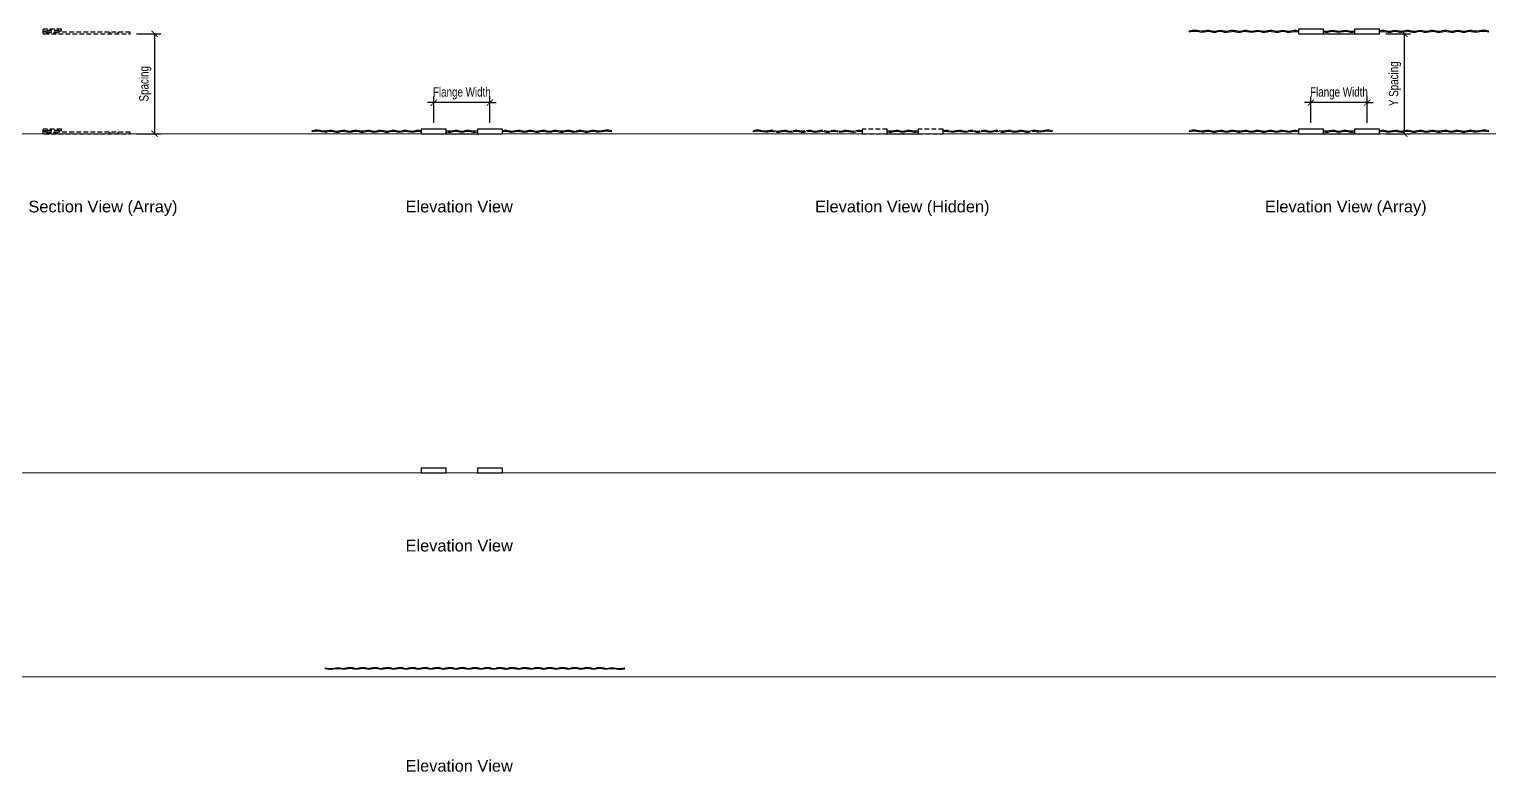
# Model space of a CAD drawing. Header units: inches. Extents: x 6 to 265, y 70 to 134.
# Drawn here: x 147.8 to 264.6, y 70.4 to 129.9 of the extents above; entities that cross this region are included whole.
import ezdxf
from ezdxf.enums import TextEntityAlignment as Align

# ---------------------------------------------------------------- set-up
doc = ezdxf.new("R2010")
doc.units = ezdxf.units.IN
doc.header["$LTSCALE"] = 48
doc.header["$MEASUREMENT"] = 0
doc.header["$PDSIZE"] = 0.5
doc.linetypes.add('HIDDEN2', pattern=[0.1875, 0.125, -0.0625])
doc.layers.add('A-Anno-Dims', color=211, linetype='Continuous', lineweight=25)
doc.layers.add('G-Anno-Ttlb', color=213, linetype='Continuous', lineweight=50)
doc.layers.add('FINE', color=70, linetype='Continuous')
doc.layers.add('G-Anno-Nplt', color=140, linetype='Continuous', lineweight=18, plot=False)
doc.styles.add('Arch-Dim', font='arial.ttf', dxfattribs={"width": 0.75})
doc.styles.add('RomanS', font='romans.shx')
doc.dimstyles.new('Aec-Arch-I-96', dxfattribs={"dimscale": 96, "dimtxt": 0.09375, "dimasz": 0.0625, "dimexe": 0.0625, "dimexo": 0.0625, "dimgap": 0.03125, "dimtad": 1, "dimdec": 4, "dimzin": 3, "dimdsep": 46, "dimlunit": 4, "dimtxsty": 'Arch-Dim', "dimblk": 'ARCHTICK', "dimcen": 0.09375, "dimazin": 2, "dimtfac": 0.75, "dimtdec": 4, "dimtix": 1, "dimtmove": 2, "dimatfit": 2, "dimfxl": 1, "dimtolj": 1, "dimtzin": 0, "dimarcsym": 0})

# ---------------------------------------------------------------- blocks, each defined once
blk = doc.blocks.new('Anno_Title_T2')
at = {"color": 0, "linetype": 'ByBlock', "lineweight": -2, "style": 'RomanS'}
blk.add_attdef('TITLE', (0, 0.5), '', height=1.25, dxfattribs=at)
blk.add_attdef('SCALE', text='', height=0.75, dxfattribs=at).set_placement((0, -0.5), align=Align.TOP_LEFT)
blk = doc.blocks.new('_ArchTick')
at = {"color": 0, "linetype": 'ByBlock', "const_width": 0.15}
blk.add_lwpolyline([(-0.5, -0.5), (0.5, 0.5)], dxfattribs=at)
blk = doc.blocks.new('*D11')
at = {"layer": 'A-Anno-Dims', "color": 8, "lineweight": -2, "transparency": 16777216}
for p, q in [((156.34, 129.55), (158.29, 129.55)), ((157.79, 129.55), (157.79, 121.55)), ((156.34, 121.55), (158.29, 121.55))]:
    blk.add_line(p, q, dxfattribs=at)
at = {"layer": 'DEFPOINTS', "color": 0, "transparency": 16777216}
for p in [(155.84, 129.55), (155.84, 121.55), (157.79, 121.55)]:
    blk.add_point(p, dxfattribs=at)
at = {"layer": 'A-Anno-Dims', "color": 8, "lineweight": -2, "transparency": 16777216, "xscale": 0.5, "yscale": 0.5, "zscale": 0.5}
for p, rotation in [((157.79, 129.55), 90), ((157.79, 121.55), 270)]:
    blk.add_blockref('_ArchTick', p, dxfattribs=dict(at, rotation=rotation))
at = {"layer": 'A-Anno-Dims', "color": 0, "transparency": 16777216, "insert": (157.05, 125.55), "char_height": 0.75, "attachment_point": 5, "rotation": 90, "style": 'Arch-Dim'}
blk.add_mtext('\\A1;Spacing', dxfattribs=at)
blk = doc.blocks.new('_Open90')
at = {"color": 0, "linetype": 'ByBlock', "lineweight": -2}
for p, q in [((0, 0), (-1, 0)), ((-0.5, 0.5), (0, 0)), ((0, 0), (-0.5, -0.5))]:
    blk.add_line(p, q, dxfattribs=at)
blk = doc.blocks.new('*D12')
at = {"layer": 'A-Anno-Dims', "color": 8, "lineweight": -2, "transparency": 16777216}
for p, q in [((256.39, 129.55), (258.37, 129.55)), ((257.87, 129.55), (257.87, 121.55)), ((256.39, 121.55), (258.37, 121.55))]:
    blk.add_line(p, q, dxfattribs=at)
at = {"layer": 'DEFPOINTS', "color": 0, "transparency": 16777216}
for p in [(255.89, 129.55), (255.89, 121.55), (257.87, 121.55)]:
    blk.add_point(p, dxfattribs=at)
at = {"layer": 'A-Anno-Dims', "color": 8, "lineweight": -2, "transparency": 16777216, "xscale": 0.5, "yscale": 0.5, "zscale": 0.5}
for p, rotation in [((257.87, 129.55), 90), ((257.87, 121.55), 270)]:
    blk.add_blockref('_ArchTick', p, dxfattribs=dict(at, rotation=rotation))
at = {"layer": 'A-Anno-Dims', "color": 0, "transparency": 16777216, "insert": (257.13, 125.55), "char_height": 0.75, "attachment_point": 5, "rotation": 90, "style": 'Arch-Dim'}
blk.add_mtext('\\A1;Y Spacing', dxfattribs=at)
blk = doc.blocks.new('*D13')
at = {"layer": 'A-Anno-Dims', "color": 8, "lineweight": -2, "transparency": 16777216}
for p, q in [((250.39, 124.04), (249.89, 124.04)), ((250.39, 122.42), (250.39, 124.54)), ((254.89, 124.04), (250.39, 124.04)), ((254.89, 122.42), (254.89, 124.54)), ((254.89, 124.04), (255.39, 124.04))]:
    blk.add_line(p, q, dxfattribs=at)
at = {"layer": 'DEFPOINTS', "color": 0, "transparency": 16777216}
for p in [(250.39, 124.04), (250.39, 121.92), (254.89, 121.92)]:
    blk.add_point(p, dxfattribs=at)
at = {"layer": 'A-Anno-Dims', "color": 8, "lineweight": -2, "transparency": 16777216, "xscale": 0.5, "yscale": 0.5, "zscale": 0.5}
blk.add_blockref('_ArchTick', (250.39, 124.04), dxfattribs=at)
at = {"layer": 'A-Anno-Dims', "color": 8, "lineweight": -2, "transparency": 16777216, "xscale": 0.5, "yscale": 0.5, "zscale": 0.5, "rotation": 180}
blk.add_blockref('_ArchTick', (254.89, 124.04), dxfattribs=at)
at = {"layer": 'A-Anno-Dims', "color": 0, "transparency": 16777216, "insert": (252.64, 124.78), "char_height": 0.75, "attachment_point": 5, "style": 'Arch-Dim'}
blk.add_mtext('\\A1;Flange Width', dxfattribs=at)
blk = doc.blocks.new('*D14')
at = {"layer": 'A-Anno-Dims', "color": 8, "lineweight": -2, "transparency": 16777216}
for p, q in [((180.15, 124.04), (179.65, 124.04)), ((180.15, 122.42), (180.15, 124.54)), ((184.65, 124.04), (180.15, 124.04)), ((184.65, 122.42), (184.65, 124.54)), ((184.65, 124.04), (185.15, 124.04))]:
    blk.add_line(p, q, dxfattribs=at)
at = {"layer": 'DEFPOINTS', "color": 0, "transparency": 16777216}
for p in [(180.15, 124.04), (180.15, 121.92), (184.65, 121.92)]:
    blk.add_point(p, dxfattribs=at)
at = {"layer": 'A-Anno-Dims', "color": 8, "lineweight": -2, "transparency": 16777216, "xscale": 0.5, "yscale": 0.5, "zscale": 0.5}
blk.add_blockref('_ArchTick', (180.15, 124.04), dxfattribs=at)
at = {"layer": 'A-Anno-Dims', "color": 8, "lineweight": -2, "transparency": 16777216, "xscale": 0.5, "yscale": 0.5, "zscale": 0.5, "rotation": 180}
blk.add_blockref('_ArchTick', (184.65, 124.04), dxfattribs=at)
at = {"layer": 'A-Anno-Dims', "color": 0, "transparency": 16777216, "insert": (182.4, 124.78), "char_height": 0.75, "attachment_point": 5, "style": 'Arch-Dim'}
blk.add_mtext('\\A1;Flange Width', dxfattribs=at)
blk = doc.blocks.new('AecDtl_StrapColumnAnchorElevationLeft')
at = {"color": 0, "linetype": 'ByBlock', "lineweight": -2, "ltscale": 0.0625}
blk.add_lwpolyline([(-1, -0.1875), (1, -0.1875), (1, 0.1875), (-1, 0.1875)], close=True, dxfattribs=at)
at = {"layer": 'DEFPOINTS'}
blk.add_lwpolyline([(-1, 0.1875), (-1, -0.1875), (1, -0.1875), (1, 0.1875), (-1, 0.1875)], dxfattribs=at)
blk = doc.blocks.new('AecDtl_StrapColumnAnchorElevationRight')
at = {"color": 0, "linetype": 'ByBlock', "lineweight": -2, "ltscale": 0.0625}
blk.add_lwpolyline([(-1, -0.1875), (1, -0.1875), (1, 0.1875), (-1, 0.1875)], close=True, dxfattribs=at)
at = {"layer": 'DEFPOINTS'}
blk.add_lwpolyline([(-1, 0.1875), (-1, -0.1875), (1, -0.1875), (1, 0.1875)], close=True, dxfattribs=at)
blk = doc.blocks.new('AecDtl_StrapColumnAnchorCorrugatedStrapElevation')
at = {"color": 0, "linetype": 'ByBlock', "lineweight": -2, "ltscale": 0.0625}
for points in [[(-12, -0.03), (-11.98, 0.03)], [(12, -0.03), (11.98, 0.03)]]:
    blk.add_lwpolyline(points, dxfattribs=at)
at = {"color": 0, "linetype": 'ByBlock', "lineweight": -2, "ltscale": 0.0625, "flags": 128}
for points in [[(-12, -0.03), (-11.83, -0.06), (-11.67, -0.08), (-11.5, -0.08), (-11.33, -0.06), (-11.16, -0.03), (-11, -0.01), (-10.83, -0.02), (-10.66, -0.05), (-10.49, -0.07), (-10.33, -0.05), (-10.16, -0.01), (-10, 0.01), (-9.83, -0.01), (-9.66, -0.05), (-9.5, -0.07), (-9.33, -0.05), (-9.17, -0.01), (-9, 0.01), (-8.83, -0.01), (-8.67, -0.05), (-8.5, -0.07), (-8.33, -0.05), (-8.17, -0.01), (-8, 0.01), (-7.83, -0.01), (-7.67, -0.05), (-7.5, -0.07), (-7.33, -0.05), (-7.17, -0.01), (-7, 0.01), (-6.83, -0.01), (-6.67, -0.05), (-6.5, -0.07), (-6.34, -0.05), (-6.17, -0.01), (-6, 0.01), (-5.84, -0.01), (-5.67, -0.05), (-5.5, -0.07), (-5.34, -0.05), (-5.17, -0.01), (-5.01, 0.01), (-4.84, -0.01), (-4.67, -0.05), (-4.51, -0.07), (-4.34, -0.05), (-4.17, -0.01), (-4.01, 0.01), (-3.84, -0.01), (-3.68, -0.05), (-3.51, -0.07), (-3.34, -0.05), (-3.18, -0.01), (-3.01, 0.01), (-2.84, -0.01), (-2.68, -0.05), (-2.51, -0.07), (-2.34, -0.05), (-2.18, -0.01), (-2.01, 0.01), (-1.84, -0.01), (-1.68, -0.05), (-1.51, -0.07), (-1.34, -0.05), (-1.18, -0.01), (-1.01, 0.01), (-0.85, -0.01), (-0.68, -0.05), (-0.51, -0.07), (-0.35, -0.05), (-0.18, -0.01), (0, 0.01), (0.15, -0.01), (0.32, -0.05), (0.48, -0.07), (0.65, -0.05), (0.82, -0.01), (0.98, 0.01), (1.15, -0.01), (1.32, -0.05), (1.48, -0.07), (1.65, -0.05), (1.81, -0.01), (1.98, 0.01), (2.15, -0.01), (2.31, -0.05), (2.48, -0.07), (2.65, -0.05), (2.81, -0.01), (2.98, 0.01), (3.15, -0.01), (3.31, -0.04), (3.48, -0.07), (3.65, -0.05), (3.81, -0.01), (3.98, 0.01), (4.14, -0.01), (4.31, -0.04), (4.48, -0.07), (4.64, -0.05), (4.81, -0.02), (4.98, 0.01), (5.14, 0), (5.31, -0.04), (5.47, -0.07), (5.64, -0.06), (5.81, -0.02), (5.97, 0.01), (6.14, 0), (6.31, -0.04), (6.47, -0.07), (6.64, -0.06), (6.8, -0.02), (6.97, 0.01), (7.14, 0), (7.3, -0.04), (7.47, -0.07), (7.64, -0.06), (7.8, -0.02), (7.97, 0.01), (8.14, 0), (8.3, -0.04), (8.47, -0.07), (8.64, -0.06), (8.8, -0.02), (8.97, 0.01), (9.14, 0), (9.3, -0.04), (9.47, -0.07), (9.63, -0.06), (9.8, -0.02), (9.97, 0.01), (10.13, 0), (10.3, -0.04), (10.46, -0.07), (10.63, -0.06), (10.8, -0.02), (10.97, -0.01), (11.13, -0.02), (11.3, -0.06), (11.47, -0.08), (11.64, -0.08), (11.8, -0.07), (11.97, -0.04), (12, -0.03)], [(-11.98, 0.03), (-11.82, 0), (-11.65, -0.02), (-11.48, -0.02), (-11.31, 0), (-11.15, 0.04), (-10.98, 0.06), (-10.81, 0.04), (-10.65, 0.01), (-10.48, -0.01), (-10.31, 0.02), (-10.15, 0.06), (-9.98, 0.07), (-9.81, 0.05), (-9.65, 0.01), (-9.48, -0.01), (-9.31, 0.02), (-9.15, 0.06), (-8.98, 0.07), (-8.82, 0.05), (-8.65, 0.01), (-8.48, -0.01), (-8.32, 0.02), (-8.15, 0.06), (-7.98, 0.07), (-7.82, 0.05), (-7.65, 0.01), (-7.49, -0.01), (-7.32, 0.02), (-7.15, 0.06), (-6.99, 0.07), (-6.82, 0.05), (-6.65, 0.01), (-6.49, -0.01), (-6.32, 0.02), (-6.16, 0.06), (-5.99, 0.07), (-5.82, 0.05), (-5.66, 0.01), (-5.49, -0.01), (-5.32, 0.02), (-5.16, 0.06), (-4.99, 0.07), (-4.82, 0.05), (-4.66, 0.01), (-4.49, -0.01), (-4.32, 0.02), (-4.16, 0.06), (-3.99, 0.07), (-3.82, 0.05), (-3.66, 0.01), (-3.49, -0.01), (-3.33, 0.02), (-3.16, 0.06), (-2.99, 0.07), (-2.83, 0.05), (-2.66, 0.01), (-2.49, -0.01), (-2.33, 0.02), (-2.16, 0.05), (-2, 0.07), (-1.83, 0.05), (-1.66, 0.01), (-1.5, -0.01), (-1.33, 0.02), (-1.16, 0.05), (-1, 0.07), (-0.83, 0.05), (-0.67, 0.01), (-0.5, -0.01), (-0.33, 0.01), (-0.17, 0.05), (0, 0.07), (0.17, 0.05), (0.33, 0.01), (0.5, -0.01), (0.67, 0.01), (0.83, 0.05), (1, 0.07), (1.17, 0.05), (1.33, 0.01), (1.5, -0.01), (1.67, 0.01), (1.83, 0.05), (2, 0.07), (2.16, 0.05), (2.33, 0.02), (2.5, -0.01), (2.66, 0.01), (2.83, 0.05), (2.99, 0.07), (3.16, 0.06), (3.33, 0.02), (3.49, -0.01), (3.66, 0.01), (3.83, 0.05), (3.99, 0.07), (4.16, 0.06), (4.33, 0.02), (4.49, -0.01), (4.66, 0.01), (4.82, 0.05), (4.99, 0.07), (5.16, 0.06), (5.32, 0.02), (5.49, -0.01), (5.66, 0.01), (5.82, 0.05), (5.99, 0.07), (6.16, 0.06), (6.32, 0.02), (6.49, -0.01), (6.66, 0.01), (6.82, 0.05), (6.99, 0.07), (7.16, 0.06), (7.32, 0.02), (7.49, -0.01), (7.65, 0.01), (7.82, 0.05), (7.99, 0.07), (8.15, 0.06), (8.32, 0.02), (8.48, -0.01), (8.65, 0.01), (8.82, 0.05), (8.98, 0.07), (9.15, 0.06), (9.32, 0.02), (9.48, -0.01), (9.65, 0.01), (9.81, 0.05), (9.98, 0.07), (10.15, 0.06), (10.31, 0.02), (10.48, -0.01), (10.65, 0.01), (10.81, 0.04), (10.98, 0.06), (11.15, 0.04), (11.32, 0), (11.48, -0.02), (11.65, -0.02), (11.82, 0), (11.98, 0.03)]]:
    blk.add_lwpolyline(points, dxfattribs=at)
at = {"layer": 'DEFPOINTS'}
blk.add_point((0, 0), dxfattribs=at)

msp = doc.modelspace()

# ---------------------------------------------------------------- linework, layer by layer
at = {"layer": 'A-Anno-Dims'}
for p in [(154.2185, 129.54694), (252.63947, 129.54694), (154.2185, 121.54694), (182.39945, 121.54694), (217.70567, 121.54694), (252.63947, 121.54694)]:
    msp.add_point(p, dxfattribs=at)
at = {"layer": 'DEFPOINTS'}
for p in [(180.14945, 94.57107), (184.64945, 94.57107)]:
    msp.add_point(p, dxfattribs=at)
at = {"layer": 'FINE', "linetype": 'HIDDEN2', "ltscale": 0.0625}
for p, q in [((148.8435, 129.67194), (148.8435, 129.67194)), ((148.8435, 121.67194), (148.8435, 121.67194))]:
    msp.add_line(p, q, dxfattribs=at)
at = {"layer": 'FINE'}
for p, q in [((251.38947, 129.54694), (253.88947, 129.54694)), ((181.14945, 121.54694), (183.64945, 121.54694)), ((216.45567, 121.54694), (218.95567, 121.54694)), ((251.38947, 121.54694), (253.88947, 121.54694))]:
    msp.add_line(p, q, dxfattribs=at)
at = {"layer": 'FINE', "linetype": 'HIDDEN2', "ltscale": 0.0625}
for points in [[(150.1303, 129.79694), (150.3435, 129.79694), (150.3435, 129.92194), (148.9685, 129.92194, 0.414213562), (148.8435, 129.79694), (148.8435, 129.67194, 0.414213562), (148.9685, 129.54694), (155.8435, 129.54694), (155.8435, 129.67194), (150.1303, 129.67194)], [(149.1303, 129.67194), (148.9893, 129.67194, -0.414213562), (148.9685, 129.69274), (148.9685, 129.77614, -0.414213562), (148.9893, 129.79694), (149.1303, 129.79694)], [(150.1303, 121.79694), (150.3435, 121.79694), (150.3435, 121.92194), (148.9685, 121.92194, 0.414213562), (148.8435, 121.79694), (148.8435, 121.67194, 0.414213562), (148.9685, 121.54694), (155.8435, 121.54694), (155.8435, 121.67194), (150.1303, 121.67194)], [(149.1303, 121.67194), (148.9893, 121.67194, -0.414213562), (148.9685, 121.69274), (148.9685, 121.77614, -0.414213562), (148.9893, 121.79694), (149.1303, 121.79694)]]:
    msp.add_lwpolyline(points, format="xyb", dxfattribs=at)
for points in [[(149.1303, 129.65833), (150.1303, 129.65833), (150.1303, 129.81683), (149.1303, 129.81683)], [(150.1303, 129.67613), (149.1303, 129.67613), (149.1303, 129.67613), (150.1303, 129.67613)], [(149.1303, 121.65833), (150.1303, 121.65833), (150.1303, 121.81683), (149.1303, 121.81683)], [(150.1303, 121.67613), (149.1303, 121.67613), (149.1303, 121.67613), (150.1303, 121.67613)], [(214.45567, 121.54694), (216.45567, 121.54694), (216.45567, 121.92194), (214.45567, 121.92194)], [(218.95567, 121.54694), (220.95567, 121.54694), (220.95567, 121.92194), (218.95567, 121.92194)]]:
    msp.add_lwpolyline(points, close=True, dxfattribs=at)
at = {"layer": 'FINE'}
for points in [[(249.38947, 129.77553), (249.22547, 129.81124), (249.04577, 129.81004), (248.68637, 129.73644), (248.50667, 129.74894), (248.32697, 129.79134), (248.14727, 129.81764), (247.96757, 129.79494), (247.78797, 129.75204), (247.60827, 129.73534), (247.24887, 129.80754), (247.06917, 129.81324), (246.70977, 129.73894), (246.53007, 129.74464), (246.17077, 129.81684), (245.99107, 129.80004), (245.81137, 129.75714), (245.63167, 129.73444), (245.45197, 129.76074), (245.27227, 129.80324), (245.09257, 129.81564), (244.73327, 129.74214), (244.55357, 129.74094), (244.37387, 129.77994), (244.19417, 129.81494), (244.01447, 129.80474), (243.65507, 129.73464), (243.47547, 129.75544), (243.29577, 129.79844), (243.11607, 129.81724), (242.93637, 129.78764), (242.75667, 129.74604), (242.57697, 129.73804), (242.21757, 129.81224), (242.03757, 129.80904), (241.85087, 129.77204), (241.64587, 129.75214), (241.40747, 129.78964), (241.26277, 129.81574), (241.09137, 129.83044), (240.88597, 129.82134), (240.63947, 129.77604), (240.65467, 129.71544), (240.89407, 129.75924), (241.09367, 129.76774), (241.26067, 129.75304), (241.40257, 129.72724), (241.64187, 129.68984), (241.86267, 129.71064), (242.04427, 129.74714), (242.21437, 129.74984), (242.57347, 129.67544), (242.76487, 129.68404), (242.95157, 129.72704), (243.12107, 129.75474), (243.28267, 129.73734), (243.46547, 129.69384), (243.65637, 129.67214), (243.85027, 129.70204), (244.02627, 129.74334), (244.19257, 129.75264), (244.35887, 129.71924), (244.54607, 129.67894), (244.73597, 129.67954), (245.09677, 129.75304), (245.25967, 129.74194), (245.43947, 129.69964), (245.63107, 129.67194), (245.82567, 129.69634), (246.00407, 129.73894), (246.17017, 129.75444), (246.33567, 129.72504), (246.52137, 129.68284), (246.71647, 129.67684), (246.90497, 129.71554), (247.07427, 129.75104), (247.23787, 129.74594), (247.60267, 129.67324), (247.80067, 129.69084), (247.97857, 129.73354), (248.15397, 129.75424), (248.32467, 129.72764), (248.49747, 129.68704), (248.69167, 129.67424), (249.05517, 129.74824), (249.21667, 129.74934), (249.38947, 129.7117)], [(253.88947, 129.77537), (253.71757, 129.73984), (253.53797, 129.74334), (253.35827, 129.78384), (253.17857, 129.81634), (252.99887, 129.80164), (252.81917, 129.75894), (252.63947, 129.73444), (252.45977, 129.75894), (252.28007, 129.80164), (252.10047, 129.81634), (251.92077, 129.78384), (251.74107, 129.74334), (251.56137, 129.73984), (251.38947, 129.77537)], [(251.38947, 129.71195), (251.55557, 129.67764), (251.75147, 129.68174), (251.93637, 129.72334), (252.10437, 129.75394), (252.26727, 129.74044), (252.44737, 129.69794), (252.63737, 129.67204), (252.82527, 129.69684), (253.00877, 129.73944), (253.17437, 129.75394), (253.34337, 129.72314), (253.52777, 129.68164), (253.72577, 129.67794), (253.88947, 129.71183)], [(255.88947, 129.71155), (256.06217, 129.74934), (256.22387, 129.74834), (256.58727, 129.67414), (256.78267, 129.68734), (256.96617, 129.73054), (257.13447, 129.75524), (257.29767, 129.73394), (257.47907, 129.69074), (257.67407, 129.67294), (257.86617, 129.70584), (258.03977, 129.74574), (258.20247, 129.75124), (258.37457, 129.71534), (258.56167, 129.67684), (258.75627, 129.68264), (258.94347, 129.72504), (259.11177, 129.75444), (259.28017, 129.73814), (259.45417, 129.69614), (259.64797, 129.67204), (259.84107, 129.69984), (260.01867, 129.74184), (260.18087, 129.75344), (260.53577, 129.68064), (260.73407, 129.67904), (260.92007, 129.71934), (261.09017, 129.75274), (261.25387, 129.74324), (261.42917, 129.70184), (261.62207, 129.67224), (261.81657, 129.69444), (261.99247, 129.73664), (262.16327, 129.75464), (262.32697, 129.72704), (262.50997, 129.68464), (262.71207, 129.67634), (263.06757, 129.75014), (263.23257, 129.74714), (263.41737, 129.71044), (263.63497, 129.68974), (263.88367, 129.72834), (264.02627, 129.75414), (264.18927, 129.76794), (264.38577, 129.75924), (264.62437, 129.71544), (264.63947, 129.77604), (264.39297, 129.82134), (264.18767, 129.83044), (264.01617, 129.81574), (263.87147, 129.78964), (263.63307, 129.75214), (263.42817, 129.77204), (263.24137, 129.80904), (263.06137, 129.81224), (262.70197, 129.73804), (262.52227, 129.74604), (262.34257, 129.78764), (262.16297, 129.81724), (261.98327, 129.79844), (261.80357, 129.75544), (261.62387, 129.73464), (261.26447, 129.80474), (261.08477, 129.81494), (260.90507, 129.77994), (260.72547, 129.74094), (260.54577, 129.74214), (260.18637, 129.81564), (260.00667, 129.80324), (259.82697, 129.76074), (259.64727, 129.73444), (259.46757, 129.75714), (259.28797, 129.80004), (259.10827, 129.81684), (258.74887, 129.74464), (258.56917, 129.73894), (258.20977, 129.81324), (258.03007, 129.80754), (257.67077, 129.73534), (257.49107, 129.75204), (257.31137, 129.79494), (257.13167, 129.81764), (256.95197, 129.79134), (256.77227, 129.74894), (256.59257, 129.73644), (256.23327, 129.81004), (256.05357, 129.81124), (255.88947, 129.77553)], [(179.14945, 121.77553), (178.98545, 121.81124), (178.80575, 121.81004), (178.44635, 121.73644), (178.26665, 121.74894), (178.08695, 121.79134), (177.90725, 121.81764), (177.72755, 121.79494), (177.54795, 121.75204), (177.36825, 121.73534), (177.00885, 121.80754), (176.82915, 121.81324), (176.46975, 121.73894), (176.29005, 121.74464), (175.93075, 121.81684), (175.75105, 121.80004), (175.57135, 121.75714), (175.39165, 121.73444), (175.21195, 121.76074), (175.03225, 121.80324), (174.85255, 121.81564), (174.49325, 121.74214), (174.31355, 121.74094), (174.13385, 121.77994), (173.95415, 121.81494), (173.77445, 121.80474), (173.41505, 121.73464), (173.23545, 121.75544), (173.05575, 121.79844), (172.87605, 121.81724), (172.69635, 121.78764), (172.51665, 121.74604), (172.33695, 121.73804), (171.97755, 121.81224), (171.79755, 121.80904), (171.61085, 121.77204), (171.40585, 121.75214), (171.16745, 121.78964), (171.02275, 121.81574), (170.85135, 121.83044), (170.64595, 121.82134), (170.39945, 121.77604), (170.41465, 121.71544), (170.65405, 121.75924), (170.85365, 121.76774), (171.02065, 121.75304), (171.16255, 121.72724), (171.40185, 121.68984), (171.62265, 121.71064), (171.80425, 121.74714), (171.97435, 121.74984), (172.33345, 121.67544), (172.52485, 121.68404), (172.71155, 121.72704), (172.88105, 121.75474), (173.04265, 121.73734), (173.22545, 121.69384), (173.41635, 121.67214), (173.61025, 121.70204), (173.78625, 121.74334), (173.95255, 121.75264), (174.11885, 121.71924), (174.30605, 121.67894), (174.49595, 121.67954), (174.85675, 121.75304), (175.01965, 121.74194), (175.19945, 121.69964), (175.39105, 121.67194), (175.58565, 121.69634), (175.76405, 121.73894), (175.93015, 121.75444), (176.09565, 121.72504), (176.28135, 121.68284), (176.47645, 121.67684), (176.66495, 121.71554), (176.83425, 121.75104), (176.99785, 121.74594), (177.36265, 121.67324), (177.56065, 121.69084), (177.73855, 121.73354), (177.91395, 121.75424), (178.08465, 121.72764), (178.25745, 121.68704), (178.45165, 121.67424), (178.81515, 121.74824), (178.97665, 121.74934), (179.14945, 121.7117)], [(183.64945, 121.77537), (183.47755, 121.73984), (183.29795, 121.74334), (183.11825, 121.78384), (182.93855, 121.81634), (182.75885, 121.80164), (182.57915, 121.75894), (182.39945, 121.73444), (182.21975, 121.75894), (182.04005, 121.80164), (181.86045, 121.81634), (181.68075, 121.78384), (181.50105, 121.74334), (181.32135, 121.73984), (181.14945, 121.77537)], [(181.14945, 121.71195), (181.31555, 121.67764), (181.51145, 121.68174), (181.69635, 121.72334), (181.86435, 121.75394), (182.02725, 121.74044), (182.20735, 121.69794), (182.39735, 121.67204), (182.58525, 121.69684), (182.76875, 121.73944), (182.93435, 121.75394), (183.10335, 121.72314), (183.28775, 121.68164), (183.48575, 121.67794), (183.64945, 121.71183)], [(185.64945, 121.71155), (185.82215, 121.74934), (185.98385, 121.74834), (186.34725, 121.67414), (186.54265, 121.68734), (186.72615, 121.73054), (186.89445, 121.75524), (187.05765, 121.73394), (187.23905, 121.69074), (187.43405, 121.67294), (187.62615, 121.70584), (187.79975, 121.74574), (187.96245, 121.75124), (188.13455, 121.71534), (188.32165, 121.67684), (188.51625, 121.68264), (188.70345, 121.72504), (188.87175, 121.75444), (189.04015, 121.73814), (189.21415, 121.69614), (189.40795, 121.67204), (189.60105, 121.69984), (189.77865, 121.74184), (189.94085, 121.75344), (190.29575, 121.68064), (190.49405, 121.67904), (190.68005, 121.71934), (190.85015, 121.75274), (191.01385, 121.74324), (191.18915, 121.70184), (191.38205, 121.67224), (191.57655, 121.69444), (191.75245, 121.73664), (191.92325, 121.75464), (192.08695, 121.72704), (192.26995, 121.68464), (192.47205, 121.67634), (192.82755, 121.75014), (192.99255, 121.74714), (193.17735, 121.71044), (193.39495, 121.68974), (193.64365, 121.72834), (193.78625, 121.75414), (193.94925, 121.76794), (194.14575, 121.75924), (194.38435, 121.71544), (194.39945, 121.77604), (194.15295, 121.82134), (193.94765, 121.83044), (193.77615, 121.81574), (193.63145, 121.78964), (193.39305, 121.75214), (193.18815, 121.77204), (193.00135, 121.80904), (192.82135, 121.81224), (192.46195, 121.73804), (192.28225, 121.74604), (192.10255, 121.78764), (191.92295, 121.81724), (191.74325, 121.79844), (191.56355, 121.75544), (191.38385, 121.73464), (191.02445, 121.80474), (190.84475, 121.81494), (190.66505, 121.77994), (190.48545, 121.74094), (190.30575, 121.74214), (189.94635, 121.81564), (189.76665, 121.80324), (189.58695, 121.76074), (189.40725, 121.73444), (189.22755, 121.75714), (189.04795, 121.80004), (188.86825, 121.81684), (188.50885, 121.74464), (188.32915, 121.73894), (187.96975, 121.81324), (187.79005, 121.80754), (187.43075, 121.73534), (187.25105, 121.75204), (187.07135, 121.79494), (186.89165, 121.81764), (186.71195, 121.79134), (186.53225, 121.74894), (186.35255, 121.73644), (185.99325, 121.81004), (185.81355, 121.81124), (185.64945, 121.77553)], [(249.38947, 121.77553), (249.22547, 121.81124), (249.04577, 121.81004), (248.68637, 121.73644), (248.50667, 121.74894), (248.32697, 121.79134), (248.14727, 121.81764), (247.96757, 121.79494), (247.78797, 121.75204), (247.60827, 121.73534), (247.24887, 121.80754), (247.06917, 121.81324), (246.70977, 121.73894), (246.53007, 121.74464), (246.17077, 121.81684), (245.99107, 121.80004), (245.81137, 121.75714), (245.63167, 121.73444), (245.45197, 121.76074), (245.27227, 121.80324), (245.09257, 121.81564), (244.73327, 121.74214), (244.55357, 121.74094), (244.37387, 121.77994), (244.19417, 121.81494), (244.01447, 121.80474), (243.65507, 121.73464), (243.47547, 121.75544), (243.29577, 121.79844), (243.11607, 121.81724), (242.93637, 121.78764), (242.75667, 121.74604), (242.57697, 121.73804), (242.21757, 121.81224), (242.03757, 121.80904), (241.85087, 121.77204), (241.64587, 121.75214), (241.40747, 121.78964), (241.26277, 121.81574), (241.09137, 121.83044), (240.88597, 121.82134), (240.63947, 121.77604), (240.65467, 121.71544), (240.89407, 121.75924), (241.09367, 121.76774), (241.26067, 121.75304), (241.40257, 121.72724), (241.64187, 121.68984), (241.86267, 121.71064), (242.04427, 121.74714), (242.21437, 121.74984), (242.57347, 121.67544), (242.76487, 121.68404), (242.95157, 121.72704), (243.12107, 121.75474), (243.28267, 121.73734), (243.46547, 121.69384), (243.65637, 121.67214), (243.85027, 121.70204), (244.02627, 121.74334), (244.19257, 121.75264), (244.35887, 121.71924), (244.54607, 121.67894), (244.73597, 121.67954), (245.09677, 121.75304), (245.25967, 121.74194), (245.43947, 121.69964), (245.63107, 121.67194), (245.82567, 121.69634), (246.00407, 121.73894), (246.17017, 121.75444), (246.33567, 121.72504), (246.52137, 121.68284), (246.71647, 121.67684), (246.90497, 121.71554), (247.07427, 121.75104), (247.23787, 121.74594), (247.60267, 121.67324), (247.80067, 121.69084), (247.97857, 121.73354), (248.15397, 121.75424), (248.32467, 121.72764), (248.49747, 121.68704), (248.69167, 121.67424), (249.05517, 121.74824), (249.21667, 121.74934), (249.38947, 121.7117)], [(253.88947, 121.77537), (253.71757, 121.73984), (253.53797, 121.74334), (253.35827, 121.78384), (253.17857, 121.81634), (252.99887, 121.80164), (252.81917, 121.75894), (252.63947, 121.73444), (252.45977, 121.75894), (252.28007, 121.80164), (252.10047, 121.81634), (251.92077, 121.78384), (251.74107, 121.74334), (251.56137, 121.73984), (251.38947, 121.77537)], [(251.38947, 121.71195), (251.55557, 121.67764), (251.75147, 121.68174), (251.93637, 121.72334), (252.10437, 121.75394), (252.26727, 121.74044), (252.44737, 121.69794), (252.63737, 121.67204), (252.82527, 121.69684), (253.00877, 121.73944), (253.17437, 121.75394), (253.34337, 121.72314), (253.52777, 121.68164), (253.72577, 121.67794), (253.88947, 121.71183)], [(255.88947, 121.71155), (256.06217, 121.74934), (256.22387, 121.74834), (256.58727, 121.67414), (256.78267, 121.68734), (256.96617, 121.73054), (257.13447, 121.75524), (257.29767, 121.73394), (257.47907, 121.69074), (257.67407, 121.67294), (257.86617, 121.70584), (258.03977, 121.74574), (258.20247, 121.75124), (258.37457, 121.71534), (258.56167, 121.67684), (258.75627, 121.68264), (258.94347, 121.72504), (259.11177, 121.75444), (259.28017, 121.73814), (259.45417, 121.69614), (259.64797, 121.67204), (259.84107, 121.69984), (260.01867, 121.74184), (260.18087, 121.75344), (260.53577, 121.68064), (260.73407, 121.67904), (260.92007, 121.71934), (261.09017, 121.75274), (261.25387, 121.74324), (261.42917, 121.70184), (261.62207, 121.67224), (261.81657, 121.69444), (261.99247, 121.73664), (262.16327, 121.75464), (262.32697, 121.72704), (262.50997, 121.68464), (262.71207, 121.67634), (263.06757, 121.75014), (263.23257, 121.74714), (263.41737, 121.71044), (263.63497, 121.68974), (263.88367, 121.72834), (264.02627, 121.75414), (264.18927, 121.76794), (264.38577, 121.75924), (264.62437, 121.71544), (264.63947, 121.77604), (264.39297, 121.82134), (264.18767, 121.83044), (264.01617, 121.81574), (263.87147, 121.78964), (263.63307, 121.75214), (263.42817, 121.77204), (263.24137, 121.80904), (263.06137, 121.81224), (262.70197, 121.73804), (262.52227, 121.74604), (262.34257, 121.78764), (262.16297, 121.81724), (261.98327, 121.79844), (261.80357, 121.75544), (261.62387, 121.73464), (261.26447, 121.80474), (261.08477, 121.81494), (260.90507, 121.77994), (260.72547, 121.74094), (260.54577, 121.74214), (260.18637, 121.81564), (260.00667, 121.80324), (259.82697, 121.76074), (259.64727, 121.73444), (259.46757, 121.75714), (259.28797, 121.80004), (259.10827, 121.81684), (258.74887, 121.74464), (258.56917, 121.73894), (258.20977, 121.81324), (258.03007, 121.80754), (257.67077, 121.73534), (257.49107, 121.75204), (257.31137, 121.79494), (257.13167, 121.81764), (256.95197, 121.79134), (256.77227, 121.74894), (256.59257, 121.73644), (256.23327, 121.81004), (256.05357, 121.81124), (255.88947, 121.77553)]]:
    msp.add_lwpolyline(points, dxfattribs=at)
for points in [[(249.38947, 129.54694), (251.38947, 129.54694), (251.38947, 129.92194), (249.38947, 129.92194)], [(253.88947, 129.54694), (255.88947, 129.54694), (255.88947, 129.92194), (253.88947, 129.92194)], [(179.14945, 121.54694), (181.14945, 121.54694), (181.14945, 121.92194), (179.14945, 121.92194)], [(183.64945, 121.54694), (185.64945, 121.54694), (185.64945, 121.92194), (183.64945, 121.92194)], [(249.38947, 121.54694), (251.38947, 121.54694), (251.38947, 121.92194), (249.38947, 121.92194)], [(253.88947, 121.54694), (255.88947, 121.54694), (255.88947, 121.92194), (253.88947, 121.92194)]]:
    msp.add_lwpolyline(points, close=True, dxfattribs=at)
at = {"layer": 'FINE', "linetype": 'HIDDEN2', "ltscale": 0.0625}
for points in [[(154.2185, 129.67194), (154.2185, 129.54694)], [(154.8435, 129.67194), (154.8435, 129.54694)], [(154.2185, 121.67194), (154.2185, 121.54694)], [(154.8435, 121.67194), (154.8435, 121.54694)], [(216.45567, 121.71195), (216.62177, 121.67764), (216.81767, 121.68174), (217.00257, 121.72334), (217.17057, 121.75394), (217.33347, 121.74044), (217.51357, 121.69794), (217.70357, 121.67204), (217.89147, 121.69684), (218.07497, 121.73944), (218.24057, 121.75394), (218.40957, 121.72314), (218.59397, 121.68164), (218.79197, 121.67794), (218.95567, 121.71183)]]:
    msp.add_lwpolyline(points, dxfattribs=at)
at = {"layer": 'FINE', "linetype": 'HIDDEN2', "ltscale": 0.03125}
for points in [[(214.45567, 121.77553), (214.29167, 121.81124), (214.11197, 121.81004), (213.75257, 121.73644), (213.57287, 121.74894), (213.39317, 121.79134), (213.21347, 121.81764), (213.03377, 121.79494), (212.85417, 121.75204), (212.67447, 121.73534), (212.31507, 121.80754), (212.13537, 121.81324), (211.77597, 121.73894), (211.59627, 121.74464), (211.23697, 121.81684), (211.05727, 121.80004), (210.87757, 121.75714), (210.69787, 121.73444), (210.51817, 121.76074), (210.33847, 121.80324), (210.15877, 121.81564), (209.79947, 121.74214), (209.61977, 121.74094), (209.44007, 121.77994), (209.26037, 121.81494), (209.08067, 121.80474), (208.72127, 121.73464), (208.54167, 121.75544), (208.36197, 121.79844), (208.18227, 121.81724), (208.00257, 121.78764), (207.82287, 121.74604), (207.64317, 121.73804), (207.28377, 121.81224), (207.10377, 121.80904), (206.91707, 121.77204), (206.71207, 121.75214), (206.47367, 121.78964), (206.32897, 121.81574), (206.15757, 121.83044), (205.95217, 121.82134), (205.70567, 121.77604), (205.72087, 121.71544), (205.96027, 121.75924), (206.15987, 121.76774), (206.32687, 121.75304), (206.46877, 121.72724), (206.70807, 121.68984), (206.92887, 121.71064), (207.11047, 121.74714), (207.28057, 121.74984), (207.63967, 121.67544), (207.83107, 121.68404), (208.01777, 121.72704), (208.18727, 121.75474), (208.34887, 121.73734), (208.53167, 121.69384), (208.72257, 121.67214), (208.91647, 121.70204), (209.09247, 121.74334), (209.25877, 121.75264), (209.42507, 121.71924), (209.61227, 121.67894), (209.80217, 121.67954), (210.16297, 121.75304), (210.32587, 121.74194), (210.50567, 121.69964), (210.69727, 121.67194), (210.89187, 121.69634), (211.07027, 121.73894), (211.23637, 121.75444), (211.40187, 121.72504), (211.58757, 121.68284), (211.78267, 121.67684), (211.97117, 121.71554), (212.14047, 121.75104), (212.30407, 121.74594), (212.66887, 121.67324), (212.86687, 121.69084), (213.04477, 121.73354), (213.22017, 121.75424), (213.39087, 121.72764), (213.56367, 121.68704), (213.75787, 121.67424), (214.12137, 121.74824), (214.28287, 121.74934), (214.45567, 121.7117)], [(218.95567, 121.77537), (218.78377, 121.73984), (218.60417, 121.74334), (218.42447, 121.78384), (218.24477, 121.81634), (218.06507, 121.80164), (217.88537, 121.75894), (217.70567, 121.73444), (217.52597, 121.75894), (217.34627, 121.80164), (217.16667, 121.81634), (216.98697, 121.78384), (216.80727, 121.74334), (216.62757, 121.73984), (216.45567, 121.77537)], [(220.95567, 121.71155), (221.12837, 121.74934), (221.29007, 121.74834), (221.65347, 121.67414), (221.84887, 121.68734), (222.03237, 121.73054), (222.20067, 121.75524), (222.36387, 121.73394), (222.54527, 121.69074), (222.74027, 121.67294), (222.93237, 121.70584), (223.10597, 121.74574), (223.26867, 121.75124), (223.44077, 121.71534), (223.62787, 121.67684), (223.82247, 121.68264), (224.00967, 121.72504), (224.17797, 121.75444), (224.34637, 121.73814), (224.52037, 121.69614), (224.71417, 121.67204), (224.90727, 121.69984), (225.08487, 121.74184), (225.24707, 121.75344), (225.60197, 121.68064), (225.80027, 121.67904), (225.98627, 121.71934), (226.15637, 121.75274), (226.32007, 121.74324), (226.49537, 121.70184), (226.68827, 121.67224), (226.88277, 121.69444), (227.05867, 121.73664), (227.22947, 121.75464), (227.39317, 121.72704), (227.57617, 121.68464), (227.77827, 121.67634), (228.13377, 121.75014), (228.29877, 121.74714), (228.48357, 121.71044), (228.70117, 121.68974), (228.94987, 121.72834), (229.09247, 121.75414), (229.25547, 121.76794), (229.45197, 121.75924), (229.69057, 121.71544), (229.70567, 121.77604), (229.45917, 121.82134), (229.25387, 121.83044), (229.08237, 121.81574), (228.93767, 121.78964), (228.69927, 121.75214), (228.49437, 121.77204), (228.30757, 121.80904), (228.12757, 121.81224), (227.76817, 121.73804), (227.58847, 121.74604), (227.40877, 121.78764), (227.22917, 121.81724), (227.04947, 121.79844), (226.86977, 121.75544), (226.69007, 121.73464), (226.33067, 121.80474), (226.15097, 121.81494), (225.97127, 121.77994), (225.79167, 121.74094), (225.61197, 121.74214), (225.25257, 121.81564), (225.07287, 121.80324), (224.89317, 121.76074), (224.71347, 121.73444), (224.53377, 121.75714), (224.35417, 121.80004), (224.17447, 121.81684), (223.81507, 121.74464), (223.63537, 121.73894), (223.27597, 121.81324), (223.09627, 121.80754), (222.73697, 121.73534), (222.55727, 121.75204), (222.37757, 121.79494), (222.19787, 121.81764), (222.01817, 121.79134), (221.83847, 121.74894), (221.65877, 121.73644), (221.29947, 121.81004), (221.11977, 121.81124), (220.95567, 121.77553)]]:
    msp.add_lwpolyline(points, dxfattribs=at)
at = {"layer": 'G-Anno-Nplt'}
for p in [(1049.98943, 121.54694), (1049.98943, 94.38357), (1049.98943, 78.04398)]:
    msp.add_xline(p, (1, 0), dxfattribs=at)

# ---------------------------------------------------------------- block references
for name, p in [('AecDtl_StrapColumnAnchorElevationLeft', (180.14945, 94.57107)), ('AecDtl_StrapColumnAnchorElevationRight', (184.64945, 94.57107)), ('AecDtl_StrapColumnAnchorCorrugatedStrapElevation', (183.45159, 78.73063))]:
    msp.add_blockref(name, p)
at = {"layer": 'G-Anno-Ttlb'}
ref = msp.add_blockref('Anno_Title_T2', (147.69503, 114.87159), dxfattribs=dict(at, xscale=0.75, yscale=0.75, zscale=0.75))
ref.add_attrib('TITLE', 'Section View (Array)', (147.69503, 115.24659), dxfattribs={"layer": '0', "color": 0, "linetype": 'ByBlock', "lineweight": -2, "height": 0.9375, "style": 'Arch-Dim'})
ref = msp.add_blockref('Anno_Title_T2', (177.89567, 114.87159), dxfattribs=dict(at, xscale=0.75, yscale=0.75, zscale=0.75))
ref.add_attrib('TITLE', 'Elevation View', (177.89567, 115.24659), dxfattribs={"layer": '0', "color": 0, "linetype": 'ByBlock', "lineweight": -2, "height": 0.9375, "style": 'Arch-Dim'})
ref = msp.add_blockref('Anno_Title_T2', (210.68237, 114.87159), dxfattribs=dict(at, xscale=0.75, yscale=0.75, zscale=0.75))
ref.add_attrib('TITLE', 'Elevation View (Hidden)', (210.68237, 115.24659), dxfattribs={"layer": '0', "color": 0, "linetype": 'ByBlock', "lineweight": -2, "height": 0.9375, "style": 'Arch-Dim'})
ref = msp.add_blockref('Anno_Title_T2', (246.70412, 114.87159), dxfattribs=dict(at, xscale=0.75, yscale=0.75, zscale=0.75))
ref.add_attrib('TITLE', 'Elevation View (Array)', (246.70412, 115.24659), dxfattribs={"layer": '0', "color": 0, "linetype": 'ByBlock', "lineweight": -2, "height": 0.9375, "style": 'Arch-Dim'})
ref = msp.add_blockref('Anno_Title_T2', (177.89567, 87.70822), dxfattribs=dict(at, xscale=0.75, yscale=0.75, zscale=0.75))
ref.add_attrib('TITLE', 'Elevation View', (177.89567, 88.08322), dxfattribs={"layer": '0', "color": 0, "linetype": 'ByBlock', "lineweight": -2, "height": 0.9375, "style": 'Arch-Dim'})
ref = msp.add_blockref('Anno_Title_T2', (177.89567, 70.07195), dxfattribs=dict(at, xscale=0.75, yscale=0.75, zscale=0.75))
ref.add_attrib('TITLE', 'Elevation View', (177.89567, 70.44695), dxfattribs={"layer": '0', "color": 0, "linetype": 'ByBlock', "lineweight": -2, "height": 0.9375, "style": 'Arch-Dim'})

# ---------------------------------------------------------------- dimensions: what is measured, and where the dimension line sits
at = {"layer": 'A-Anno-Dims'}
for base, p1, p2, text, picture, middle in [((157.79265, 121.54694), (155.8435, 129.54694), (155.8435, 121.54694), 'Spacing', '*D11', (157.05101, 125.54694)), ((257.86815, 121.54694), (255.88947, 129.54694), (255.88947, 121.54694), 'Y Spacing', '*D12', (257.1265, 125.54694))]:
    dim = msp.add_linear_dim(base=base, p1=p1, p2=p2, angle=90, text=text, dimstyle='Aec-Arch-I-96', override={"dimscale": 8, "dimclrd": 8, "dimclre": 8, "dimldrblk": 'Open90'}, dxfattribs=at)
    dim.commit()
    dim.dimension.update_dxf_attribs({"geometry": picture, "text_midpoint": middle})
for base, p1, p2, picture, middle in [((180.14945, 124.04212), (184.64945, 121.92194), (180.14945, 121.92194), '*D14', (182.39945, 124.77737)), ((250.38947, 124.04212), (254.88947, 121.92194), (250.38947, 121.92194), '*D13', (252.63947, 124.77737))]:
    dim = msp.add_linear_dim(base=base, p1=p1, p2=p2, text='Flange Width', dimstyle='Aec-Arch-I-96', override={"dimscale": 8, "dimclrd": 8, "dimclre": 8, "dimldrblk": 'Open90'}, dxfattribs=at)
    dim.commit()
    dim.dimension.update_dxf_attribs({"geometry": picture, "text_midpoint": middle})

doc.saveas('drawing.dxf')
